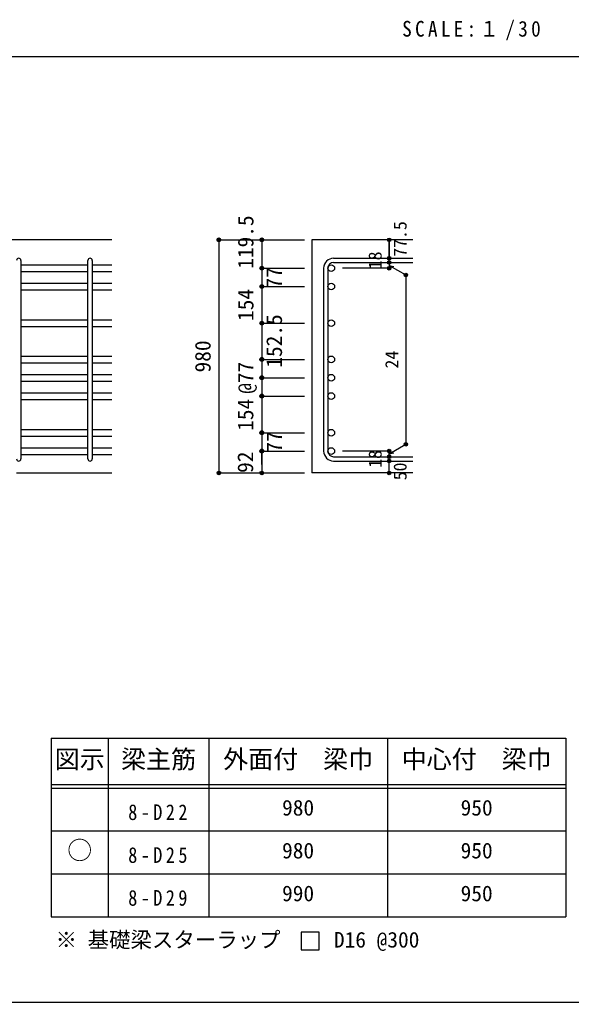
# Model space of a CAD drawing. Units: millimetres at full size, sheet at 1:30, with parts at other scales. Extents: x -5973 to 5954, y -4195 to 4201.
# Drawn here: x 1315 to 3633, y -4195 to -67 of the extents above; entities that cross this region are included whole.
import ezdxf
from ezdxf.enums import TextEntityAlignment as Align

# ---------------------------------------------------------------- set-up
doc = ezdxf.new("R2010")
doc.units = ezdxf.units.MM
doc.header["$LTSCALE"] = 30
doc.header["$PDMODE"] = 32
doc.header["$PDSIZE"] = 15
for name, color, linetype in [('0-1_躯体線', 2, 'Continuous'), ('0-5_基礎梁筋', 7, 'Continuous'), ('0-6_スタラップ筋', 7, 'Continuous'), ('0-D_寸法', 4, 'Continuous'), ('6-7_文字', 7, 'Continuous'), ('6-E_枠', 7, 'Continuous'), ('F-0_枠', 6, 'Continuous')]:
    doc.layers.add(name, color=color, linetype=linetype)
doc.styles.add('ＭＳ ゴシック', font='')
doc.styles.get('ＭＳ ゴシック').set_extended_font_data('MS Gothic')

msp = doc.modelspace()

# ---------------------------------------------------------------- linework, layer by layer
at = {"layer": '0-1_躯体線'}
for p, q in [((1702.44, -992.16), (-197.56, -992.16)), ((2967.44, -992.16), (2542.44, -992.16)), ((2542.44, -992.16), (2542.44, -1971.36)), ((1302.44, -1971.36), (1702.44, -1971.36)), ((2967.44, -1971.36), (2542.44, -1971.36))]:
    msp.add_line(p, q, dxfattribs=at)
at = {"layer": '0-5_基礎梁筋'}
for p, q in [((1320.44, -1097.36), (1602.44, -1097.36)), ((1620.44, -1097.36), (1702.44, -1097.36)), ((1320.44, -1125.36), (1602.44, -1125.36)), ((1620.44, -1125.36), (1702.44, -1125.36)), ((1320.44, -1174.36), (1602.44, -1174.36)), ((1620.44, -1174.36), (1702.44, -1174.36)), ((1320.44, -1202.36), (1602.44, -1202.36)), ((1620.44, -1202.36), (1702.44, -1202.36)), ((1320.44, -1328.36), (1602.44, -1328.36)), ((1320.44, -1356.36), (1602.44, -1356.36)), ((1620.44, -1328.36), (1702.44, -1328.36)), ((1620.44, -1356.36), (1702.44, -1356.36)), ((1320.44, -1480.36), (1602.44, -1480.36)), ((1620.44, -1480.36), (1702.44, -1480.36)), ((1320.44, -1508.36), (1602.44, -1508.36)), ((1620.44, -1508.36), (1702.44, -1508.36)), ((1320.44, -1557.36), (1602.44, -1557.36)), ((1620.44, -1557.36), (1702.44, -1557.36)), ((1320.44, -1585.36), (1602.44, -1585.36)), ((1620.44, -1585.36), (1702.44, -1585.36)), ((1320.44, -1634.36), (1602.44, -1634.36)), ((1620.44, -1634.36), (1702.44, -1634.36)), ((1320.44, -1662.36), (1602.44, -1662.36)), ((1620.44, -1662.36), (1702.44, -1662.36)), ((1320.44, -1788.36), (1602.44, -1788.36)), ((1620.44, -1788.36), (1702.44, -1788.36)), ((1320.44, -1816.36), (1602.44, -1816.36)), ((1620.44, -1816.36), (1702.44, -1816.36)), ((1320.44, -1865.36), (1602.44, -1865.36)), ((1320.44, -1893.36), (1602.44, -1893.36)), ((1620.44, -1865.36), (1702.44, -1865.36)), ((1620.44, -1893.36), (1702.44, -1893.36))]:
    msp.add_line(p, q, dxfattribs=at)
at = {"layer": '0-5_基礎梁筋', "color": 3}
for centre in [(2624.44, -1111.36), (2624.44, -1188.36), (2624.44, -1342.36), (2624.44, -1494.36), (2624.44, -1571.36), (2624.44, -1648.36), (2624.44, -1802.36), (2624.44, -1879.36)]:
    msp.add_circle(centre, 14, dxfattribs=at)
at = {"layer": '0-6_スタラップ筋'}
for p, q in [((2634.44, -1069.36), (2967.44, -1069.36)), ((1320.44, -1078.36), (1320.44, -1912.36)), ((1602.44, -1912.36), (1602.44, -1078.36)), ((1620.44, -1078.36), (1620.44, -1912.36)), ((2592.44, -1111.36), (2592.44, -1879.36)), ((2610.44, -1111.36), (2610.44, -1879.36)), ((2634.44, -1087.36), (2967.44, -1087.36)), ((2634.44, -1903.36), (2967.44, -1903.36)), ((2634.44, -1921.36), (2967.44, -1921.36))]:
    msp.add_line(p, q, dxfattribs=at)
for centre, radius, start, end in [((1311.44, -1078.36), 9, 0, 180), ((1611.44, -1078.36), 9, 0, 180), ((2634.44, -1111.36), 42, 90, 180), ((2634.44, -1111.36), 24, 90, 180), ((2634.44, -1879.36), 42, 180, 270), ((2634.44, -1879.36), 24, 180, 270), ((1311.44, -1912.36), 9, 180, 0), ((1611.44, -1912.36), 9, 180, 0)]:
    msp.add_arc(centre, radius, start, end, dxfattribs=at)
at = {"layer": '0-D_寸法'}
for p, q in [((2152.44, -992.16), (2332.44, -992.16)), ((2152.44, -992.16), (2152.44, -1971.36)), ((2332.44, -992.16), (2512.44, -992.16)), ((2332.44, -992.16), (2332.44, -1188.36)), ((2867.44, -992.16), (2867.44, -1069.36)), ((2867.44, -1069.36), (2867.44, -992.16)), ((2867.44, -1087.36), (2867.44, -1069.36)), ((2332.44, -1111.36), (2512.44, -1111.36)), ((2332.44, -1111.36), (2512.44, -1111.36)), ((2867.44, -1111.36), (2671.35, -1111.36)), ((2867.44, -1087.36), (2867.44, -1111.36)), ((2867.44, -1099.36), (2886.76, -1104.54)), ((2867.44, -1099.36), (2937.5, -1139.81)), ((2937.5, -1139.81), (2937.5, -1850.91)), ((2332.44, -1188.36), (2512.44, -1188.36)), ((2332.44, -1188.36), (2512.44, -1188.36)), ((2332.44, -1188.36), (2332.44, -1342.36)), ((2332.44, -1342.36), (2512.44, -1342.36)), ((2332.44, -1342.36), (2512.44, -1342.36)), ((2332.44, -1342.36), (2332.44, -1494.36)), ((2332.44, -1494.36), (2512.44, -1494.36)), ((2332.44, -1494.36), (2332.44, -1879.36)), ((2332.44, -1571.36), (2512.44, -1571.36)), ((2332.44, -1648.36), (2512.44, -1648.36)), ((2332.44, -1802.36), (2512.44, -1802.36)), ((2867.44, -1891.36), (2937.5, -1850.91)), ((2332.44, -1935.32), (2332.44, -1879.36)), ((2332.44, -1879.36), (2512.44, -1879.36)), ((2332.44, -1879.36), (2332.44, -1971.36)), ((2867.44, -1879.36), (2671.35, -1879.36)), ((2867.44, -1903.36), (2867.44, -1879.36)), ((2867.44, -1891.36), (2886.76, -1886.18))]:
    msp.add_line(p, q, dxfattribs=at)
for points in [[(2152.44, -992.16), (2332.44, -992.16), (2512.44, -992.16)], [(2867.44, -1971.36), (2867.44, -1921.36), (2867.44, -1903.36)], [(2152.44, -1971.36), (2332.44, -1971.36), (2512.44, -1971.36)]]:
    msp.add_lwpolyline(points, dxfattribs=at)
for centre, radius in [((2152.44, -992.16), 8), ((2152.44, -992.16), 7.2), ((2152.44, -992.16), 6.4), ((2152.44, -992.16), 5.6), ((2152.44, -992.16), 4.8), ((2152.44, -992.16), 4), ((2152.44, -992.16), 3.2), ((2152.44, -992.16), 2.4), ((2152.44, -992.16), 1.6), ((2332.44, -992.16), 8), ((2332.44, -992.16), 7.2), ((2332.44, -992.16), 6.4), ((2332.44, -992.16), 5.6), ((2332.44, -992.16), 4.8), ((2332.44, -992.16), 4), ((2332.44, -992.16), 3.2), ((2332.44, -992.16), 2.4), ((2332.44, -992.16), 1.6), ((2867.44, -992.16), 4), ((2867.44, -992.16), 3.6), ((2867.44, -992.16), 3.2), ((2867.44, -992.16), 2.8), ((2867.44, -992.16), 2.4), ((2867.44, -992.16), 2), ((2867.44, -992.16), 1.6), ((2152.44, -992.16), 0.8), ((2332.44, -992.16), 0.8), ((2867.44, -992.16), 1.2), ((2867.44, -992.16), 0.8), ((2867.44, -992.16), 0.4), ((2867.44, -1069.36), 4), ((2867.44, -1069.36), 3.6), ((2867.44, -1069.36), 3.2), ((2867.44, -1069.36), 2.8), ((2867.44, -1069.36), 2.4), ((2867.44, -1069.36), 2), ((2867.44, -1069.36), 1.6), ((2867.44, -1069.36), 1.2), ((2867.44, -1069.36), 0.8), ((2867.44, -1069.36), 0.4), ((2332.44, -1111.36), 8), ((2332.44, -1111.36), 7.2), ((2332.44, -1111.36), 6.4), ((2332.44, -1111.36), 5.6), ((2332.44, -1111.36), 4.8), ((2332.44, -1111.36), 4), ((2332.44, -1111.36), 3.2), ((2332.44, -1111.36), 2.4), ((2332.44, -1111.36), 1.6), ((2332.44, -1111.36), 0.8), ((2867.44, -1087.36), 4), ((2867.44, -1111.36), 4), ((2867.44, -1087.36), 3.6), ((2867.44, -1111.36), 3.6), ((2867.44, -1087.36), 3.2), ((2867.44, -1111.36), 3.2), ((2867.44, -1087.36), 2.8), ((2867.44, -1111.36), 2.8), ((2867.44, -1087.36), 2.4), ((2867.44, -1111.36), 2.4), ((2867.44, -1087.36), 2), ((2867.44, -1111.36), 2), ((2867.44, -1087.36), 1.6), ((2867.44, -1111.36), 1.6), ((2867.44, -1087.36), 1.2), ((2867.44, -1111.36), 1.2), ((2867.44, -1087.36), 0.8), ((2867.44, -1111.36), 0.8), ((2867.44, -1087.36), 0.4), ((2867.44, -1111.36), 0.4), ((2937.5, -1139.81), 4), ((2937.5, -1139.81), 3.6), ((2937.5, -1139.81), 3.2), ((2937.5, -1139.81), 2.8), ((2937.5, -1139.81), 2.4), ((2937.5, -1139.81), 2), ((2937.5, -1139.81), 1.6), ((2937.5, -1139.81), 1.2), ((2937.5, -1139.81), 0.8), ((2937.5, -1139.81), 0.4), ((2332.44, -1188.36), 8), ((2332.44, -1188.36), 7.2), ((2332.44, -1188.36), 6.4), ((2332.44, -1188.36), 5.6), ((2332.44, -1188.36), 4.8), ((2332.44, -1188.36), 4), ((2332.44, -1188.36), 3.2), ((2332.44, -1188.36), 2.4), ((2332.44, -1188.36), 1.6), ((2332.44, -1188.36), 0.8), ((2332.44, -1342.36), 8), ((2332.44, -1342.36), 7.2), ((2332.44, -1342.36), 6.4), ((2332.44, -1342.36), 5.6), ((2332.44, -1342.36), 4.8), ((2332.44, -1342.36), 4), ((2332.44, -1342.36), 3.2), ((2332.44, -1342.36), 2.4), ((2332.44, -1342.36), 1.6), ((2332.44, -1342.36), 0.8), ((2332.44, -1494.36), 8), ((2332.44, -1494.36), 7.2), ((2332.44, -1494.36), 6.4), ((2332.44, -1494.36), 5.6), ((2332.44, -1494.36), 4.8), ((2332.44, -1494.36), 4), ((2332.44, -1494.36), 3.2), ((2332.44, -1494.36), 2.4), ((2332.44, -1494.36), 1.6), ((2332.44, -1494.36), 0.8), ((2332.44, -1571.36), 8), ((2332.44, -1571.36), 7.2), ((2332.44, -1571.36), 6.4), ((2332.44, -1571.36), 5.6), ((2332.44, -1571.36), 4.8), ((2332.44, -1571.36), 4), ((2332.44, -1571.36), 3.2), ((2332.44, -1571.36), 2.4), ((2332.44, -1571.36), 1.6), ((2332.44, -1571.36), 0.8), ((2332.44, -1648.36), 8), ((2332.44, -1648.36), 7.2), ((2332.44, -1648.36), 6.4), ((2332.44, -1648.36), 5.6), ((2332.44, -1648.36), 4.8), ((2332.44, -1648.36), 4), ((2332.44, -1648.36), 3.2), ((2332.44, -1648.36), 2.4), ((2332.44, -1648.36), 1.6), ((2332.44, -1648.36), 0.8), ((2332.44, -1802.36), 8), ((2332.44, -1802.36), 7.2), ((2332.44, -1802.36), 6.4), ((2332.44, -1802.36), 5.6), ((2332.44, -1802.36), 4.8), ((2332.44, -1802.36), 4), ((2332.44, -1802.36), 3.2), ((2332.44, -1802.36), 2.4), ((2332.44, -1802.36), 1.6), ((2332.44, -1802.36), 0.8), ((2937.5, -1850.91), 4), ((2937.5, -1850.91), 3.6), ((2937.5, -1850.91), 3.2), ((2937.5, -1850.91), 2.8), ((2937.5, -1850.91), 2.4), ((2937.5, -1850.91), 2), ((2937.5, -1850.91), 1.6), ((2937.5, -1850.91), 1.2), ((2937.5, -1850.91), 0.8), ((2937.5, -1850.91), 0.4), ((2332.44, -1879.36), 8), ((2332.44, -1879.36), 7.2), ((2332.44, -1879.36), 6.4), ((2332.44, -1879.36), 5.6), ((2332.44, -1879.36), 4.8), ((2332.44, -1879.36), 4), ((2332.44, -1879.36), 3.2), ((2332.44, -1879.36), 2.4), ((2332.44, -1879.36), 1.6), ((2332.44, -1879.36), 0.8), ((2867.44, -1879.36), 4), ((2867.44, -1879.36), 3.6), ((2867.44, -1879.36), 3.2), ((2867.44, -1879.36), 2.8), ((2867.44, -1879.36), 2.4), ((2867.44, -1879.36), 2), ((2867.44, -1879.36), 1.6), ((2867.44, -1879.36), 1.2), ((2867.44, -1879.36), 0.8), ((2867.44, -1879.36), 0.4), ((2867.44, -1903.36), 4), ((2867.44, -1921.36), 4), ((2867.44, -1903.36), 3.6), ((2867.44, -1921.36), 3.6), ((2867.44, -1903.36), 3.2), ((2867.44, -1921.36), 3.2), ((2867.44, -1903.36), 2.8), ((2867.44, -1921.36), 2.8), ((2867.44, -1903.36), 2.4), ((2867.44, -1921.36), 2.4), ((2867.44, -1903.36), 2), ((2867.44, -1921.36), 2), ((2867.44, -1903.36), 1.6), ((2867.44, -1921.36), 1.6), ((2867.44, -1903.36), 1.2), ((2867.44, -1921.36), 1.2), ((2867.44, -1903.36), 0.8), ((2867.44, -1921.36), 0.8), ((2867.44, -1903.36), 0.4), ((2867.44, -1921.36), 0.4), ((2152.44, -1971.36), 7.2), ((2152.44, -1971.36), 6.4), ((2152.44, -1971.36), 5.6), ((2152.44, -1971.36), 4.8), ((2152.44, -1971.36), 4), ((2152.44, -1971.36), 3.2), ((2152.44, -1971.36), 2.4), ((2152.44, -1971.36), 1.6), ((2152.44, -1971.36), 0.8), ((2332.44, -1971.36), 7.2), ((2332.44, -1971.36), 6.4), ((2332.44, -1971.36), 5.6), ((2332.44, -1971.36), 4.8), ((2332.44, -1971.36), 4), ((2332.44, -1971.36), 3.2), ((2332.44, -1971.36), 2.4), ((2332.44, -1971.36), 1.6), ((2332.44, -1971.36), 0.8), ((2867.44, -1971.36), 4), ((2867.44, -1971.36), 3.6), ((2867.44, -1971.36), 3.2), ((2867.44, -1971.36), 2.8), ((2867.44, -1971.36), 2.4), ((2867.44, -1971.36), 2), ((2867.44, -1971.36), 1.6), ((2867.44, -1971.36), 1.2), ((2867.44, -1971.36), 0.8), ((2867.44, -1971.36), 0.4)]:
    msp.add_circle(centre, radius, dxfattribs=at)
at = {"layer": '0-D_寸法', "color": 7}
for p in [(2152.44, -992.16), (2152.44, -992.16), (2332.44, -992.16), (2867.44, -992.16), (2867.44, -1069.36), (2332.44, -1111.36), (2867.44, -1087.36), (2867.44, -1111.36), (2937.5, -1139.81), (2332.44, -1188.36), (2332.44, -1342.36), (2332.44, -1494.36), (2332.44, -1494.36), (2332.44, -1571.36), (2332.44, -1571.36), (2332.44, -1648.36), (2332.44, -1648.36), (2332.44, -1802.36), (2332.44, -1802.36), (2937.5, -1850.91), (2332.44, -1879.36), (2332.44, -1879.36), (2867.44, -1879.36), (2867.44, -1903.36), (2867.44, -1921.36), (2152.44, -1971.36), (2152.44, -1971.36), (2152.44, -1971.36), (2332.44, -1971.36), (2867.44, -1971.36)]:
    msp.add_point(p, dxfattribs=at)
at = {"layer": '6-7_文字'}
msp.add_lwpolyline([(2498.06, -3974.98), (2573.06, -3974.98), (2573.06, -3899.98), (2498.06, -3899.98)], close=True, dxfattribs=at)
at = {"layer": '6-E_枠', "color": 3}
for p, q in [((1447.71, -3085.43), (1447.71, -3835.43)), ((1447.71, -3085.43), (3610.24, -3085.43)), ((3610.24, -3085.43), (3610.24, -3835.43)), ((1447.71, -3835.43), (3610.24, -3835.43))]:
    msp.add_line(p, q, dxfattribs=at)
at = {"layer": '6-E_枠'}
for p, q in [((1687.71, -3085.43), (1687.71, -3835.43)), ((2110.24, -3085.43), (2110.24, -3835.43)), ((2860.24, -3085.43), (2860.24, -3835.43)), ((1447.71, -3280.43), (3610.24, -3280.43)), ((1447.71, -3295.43), (3610.24, -3295.43)), ((1447.71, -3475.43), (3610.24, -3475.43)), ((1447.71, -3655.43), (3610.24, -3655.43))]:
    msp.add_line(p, q, dxfattribs=at)
at = {"layer": 'F-0_枠', "color": 2}
msp.add_line((-5972.88, -222.05), (3723.6, -222.05), dxfattribs=at)
at = {"layer": 'F-0_枠'}
msp.add_line((5954.1, -4195.24), (-5972.88, -4195.24), dxfattribs=at)

# ---------------------------------------------------------------- texts
at = {"layer": '0-D_寸法', "style": 'ＭＳ ゴシック'}
for s, height, p in [('119.5', 65.98, (2317.32, -1113.87)), ('77.5', 54.99, (2957.44, -1063.36)), ('18', 54.99, (2852.44, -1115.86)), ('77', 65.98, (2437.5, -1196.9)), ('154', 65.98, (2317.44, -1332.86)), ('152.5', 65.98, (2437.24, -1529.33)), ('980', 65.98, (2137.44, -1549.26)), ('24', 54.99, (2922.5, -1532.86)), ('@77', 65.98, (2317.44, -1638.86)), ('154', 65.98, (2316.86, -1794.48)), ('77', 65.98, (2437.82, -1886.01)), ('92', 65.98, (2316.12, -1971.17)), ('18', 54.99, (2852.44, -1949.86)), ('50', 54.99, (2957.44, -2002.36))]:
    msp.add_text(s, height=height, rotation=90, dxfattribs=at).set_placement(p, align=Align.BOTTOM_LEFT)
at = {"layer": '6-7_文字', "color": 2, "style": 'ＭＳ ゴシック'}
for s, p in [('図示', (1462.71, -3235.43)), ('梁主筋', (1741.48, -3235.43)), ('外面付\u3000梁巾', (2170.24, -3235.43)), ('中心付\u3000梁巾', (2920.24, -3235.43)), ('○', (1515.21, -3617.93))]:
    msp.add_text(s, height=76.98, dxfattribs=at).set_placement(p, align=Align.BOTTOM_LEFT)
at = {"layer": '6-7_文字', "style": 'ＭＳ ゴシック'}
for s, p in [('980', (2417.74, -3430.43)), ('950', (3167.74, -3430.43)), ('980', (2417.74, -3610.43)), ('950', (3167.74, -3610.43)), ('990', (2417.74, -3790.43)), ('950', (3167.74, -3790.43)), ('※ 基礎梁スターラップ     D16 @300', (1466.27, -3985.01))]:
    msp.add_text(s, height=65.98, dxfattribs=at).set_placement(p, align=Align.BOTTOM_LEFT)
at = {"layer": '6-7_文字', "color": 2, "insert": (2922.26, -154.55), "char_height": 65.98, "attachment_point": 7, "style": 'ＭＳ ゴシック'}
msp.add_mtext('\\T1.34;\\W0.9;SCALE:１/30', dxfattribs=at)
at = {"layer": '6-7_文字', "char_height": 65.98, "attachment_point": 7, "style": 'ＭＳ ゴシック'}
for s, insert in [('\\T1.38;\\W0.85;8-D22', (1771.48, -3430.43)), ('\\T1.38;\\W0.85;8-D25', (1771.48, -3610.43)), ('\\T1.38;\\W0.85;8-D29', (1771.48, -3790.43))]:
    msp.add_mtext(s, dxfattribs=dict(at, insert=insert))

doc.saveas('drawing.dxf')
